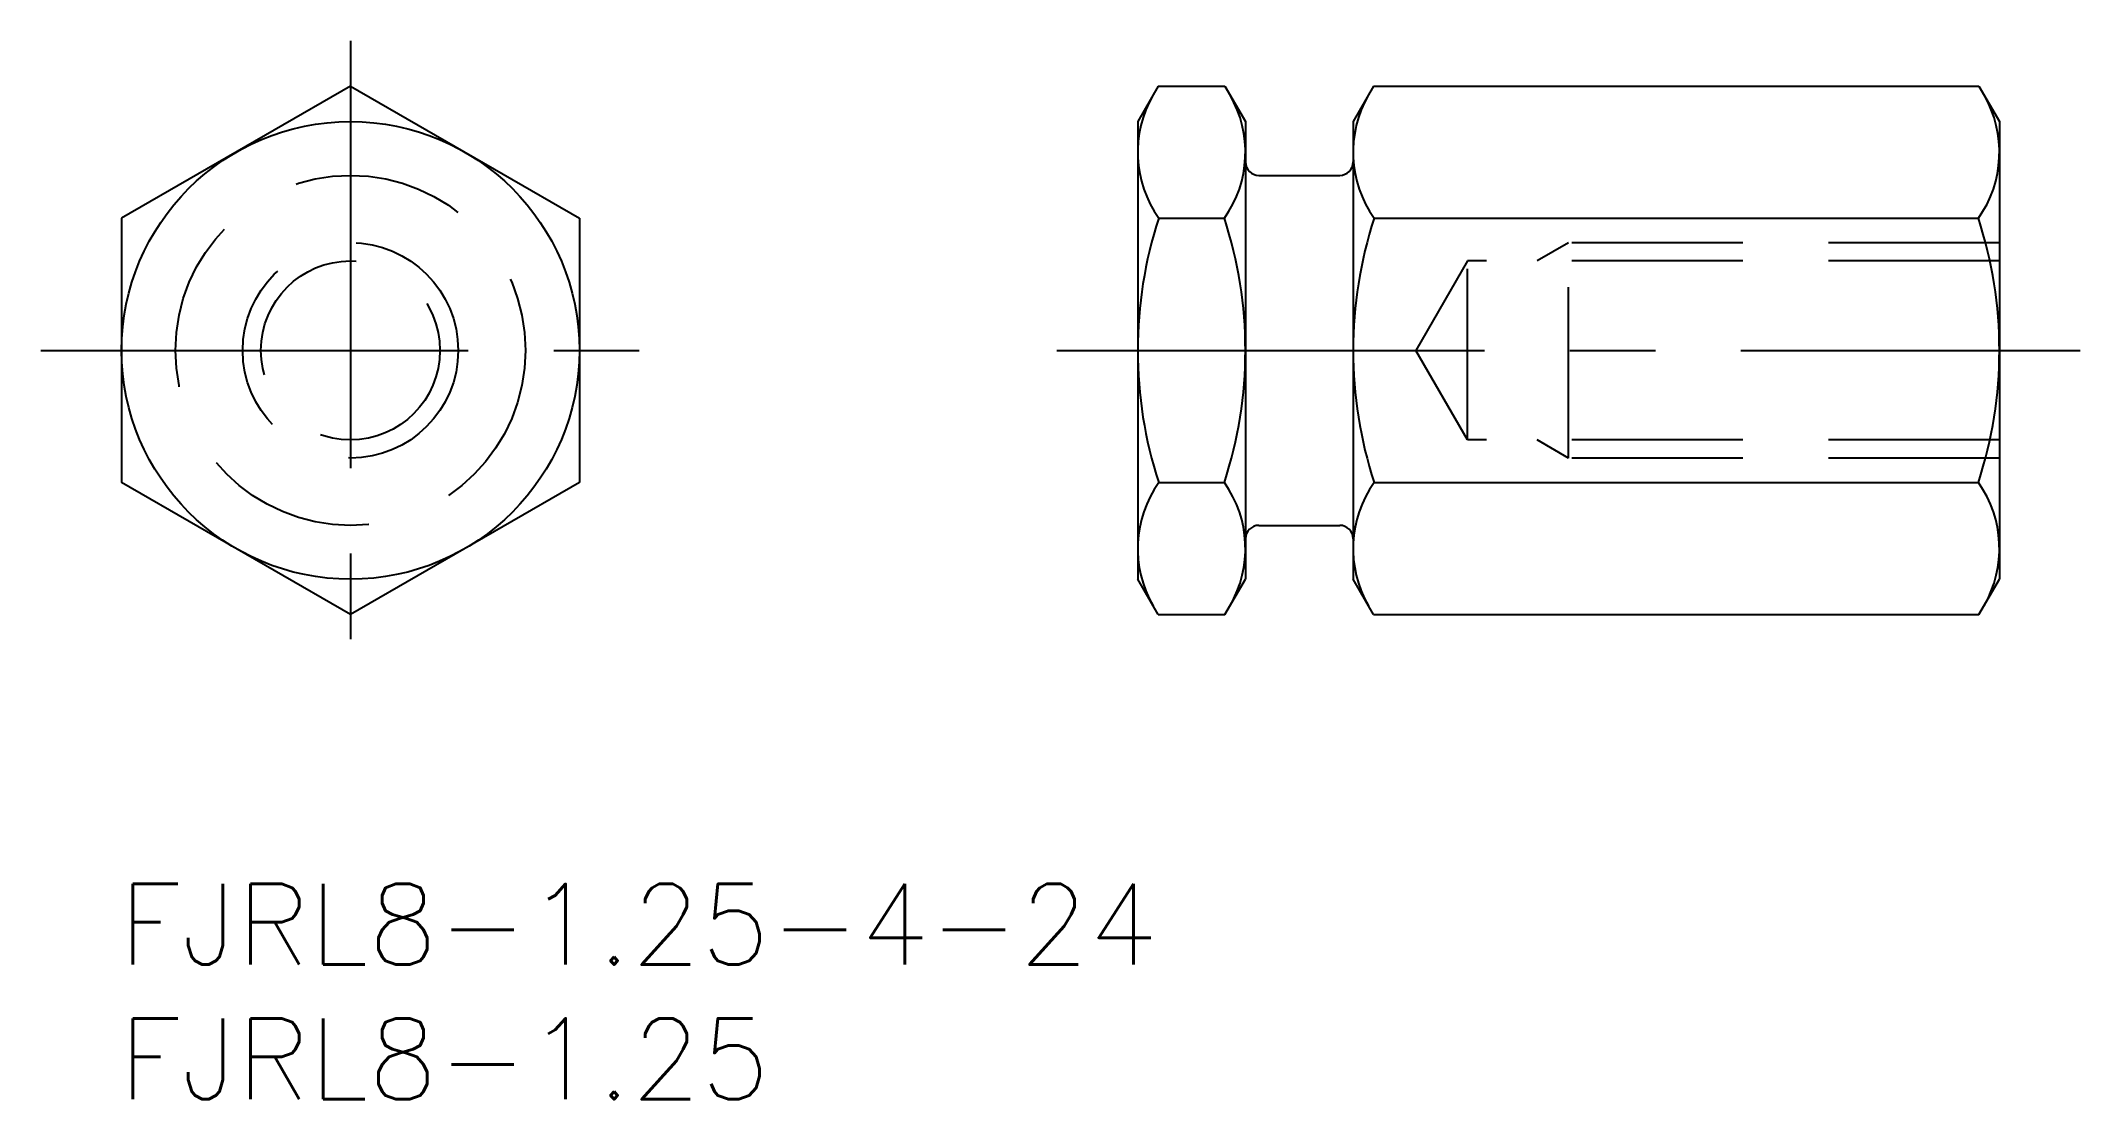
# Model space of a CAD drawing. Extents: x -2.9 to 72.8, y -8 to 31.3.
import ezdxf

# ---------------------------------------------------------------- set-up
doc = ezdxf.new("R2010")
doc.units = 0
doc.header["$LTSCALE"] = 0.5
doc.linetypes.add('CENTER', pattern=[50.8, 31.75, -6.35, 6.35, -6.35])
doc.linetypes.add('DASHED', pattern=[19.05, 12.7, -6.35])
for name, color, linetype in [('MSM_CENTER', 1, 'CENTER'), ('MSM_CONTINUOUS', 7, 'CONTINUOUS'), ('MSM_DASHED', 4, 'DASHED'), ('MSM_PART_NUMBER', 7, 'CONTINUOUS')]:
    doc.layers.add(name, color=color, linetype=linetype)
doc.styles.get("Standard").update_dxf_attribs({"font": 'txt.shx', "height": 3, "bigfont": 'bigfont.shx'})

# ---------------------------------------------------------------- blocks, each defined once
blk = doc.blocks.new('*U15')
at = {"layer": 'MSM_PART_NUMBER'}
blk.add_text('FJRL8-1.25-4-24', height=3, dxfattribs=at).set_placement((0, -3))
blk = doc.blocks.new('*U16')
at = {"layer": 'MSM_PART_NUMBER'}
blk.add_text('FJRL8-1.25', height=3, dxfattribs=at).set_placement((0, -8))

msp = doc.modelspace()

# ---------------------------------------------------------------- linework, layer by layer
at = {"layer": 'MSM_CENTER'}
for p, q in [((8.597, 31.315), (8.597, 8.315)), ((-2.903, 19.815), (20.097, 19.815)), ((34.831, 19.815), (72.831, 19.815))]:
    msp.add_line(p, q, dxfattribs=at)
at = {"layer": 'MSM_CONTINUOUS'}
for p, q in [((8.597, 29.63), (0.097, 24.722)), ((8.597, 29.63), (17.097, 24.722)), ((38.59, 29.63), (37.831, 28.315)), ((38.59, 29.63), (41.071, 29.63)), ((41.071, 29.63), (41.831, 28.315)), ((46.59, 29.63), (45.831, 28.315)), ((46.59, 29.63), (69.071, 29.63)), ((69.071, 29.63), (69.831, 28.315)), ((37.831, 28.315), (37.831, 11.315)), ((41.831, 28.315), (41.831, 11.315)), ((45.831, 28.315), (45.831, 11.315)), ((69.831, 28.315), (69.831, 11.315)), ((4.347, 27.176), (4.347, 27.176)), ((42.331, 26.315), (45.331, 26.315)), ((0.097, 24.722), (0.097, 14.907)), ((17.097, 24.722), (17.097, 14.907)), ((38.61, 24.722), (41.051, 24.722)), ((46.61, 24.722), (69.051, 24.722)), ((8.597, 10), (0.097, 14.907)), ((17.097, 14.907), (8.597, 10)), ((38.61, 14.907), (41.051, 14.907)), ((46.61, 14.907), (69.051, 14.907)), ((42.331, 13.315), (45.331, 13.315)), ((38.59, 10), (37.831, 11.315)), ((41.071, 10), (41.831, 11.315)), ((46.59, 10), (45.831, 11.315)), ((69.071, 10), (69.831, 11.315)), ((38.59, 10), (41.071, 10)), ((46.59, 10), (69.071, 10))]:
    msp.add_line(p, q, dxfattribs=at)
msp.add_circle((8.597, 19.815), 8.5, dxfattribs=at)
for centre, radius, start, end in [((42.081, 27.176), 4.25, 150, 215.26439), ((37.581, 27.176), 4.25, 324.73561, 30), ((50.081, 27.176), 4.25, 150, 215.26439), ((65.581, 27.176), 4.25, 324.73561, 30), ((42.331, 26.815), 0.5, 180, 270), ((45.331, 26.815), 0.5, 270, 0), ((53.661, 19.815), 15.83, 161.94029, 198.05971), ((26, 19.815), 15.83, 341.94029, 18.05971), ((61.661, 19.815), 15.83, 161.94029, 198.05971), ((54, 19.815), 15.83, 341.94029, 18.05971), ((42.081, 12.454), 4.25, 144.73562, 210), ((37.581, 12.454), 4.25, 330, 35.26439), ((50.081, 12.454), 4.25, 144.73562, 210), ((65.581, 12.454), 4.25, 330, 35.26439), ((42.331, 12.815), 0.5, 90, 180), ((45.331, 12.815), 0.5, 0, 90)]:
    msp.add_arc(centre, radius, start, end, dxfattribs=at)
at = {"layer": 'MSM_DASHED'}
for p, q in [((53.831, 23.815), (52.659, 23.138)), ((53.831, 15.815), (53.831, 23.815)), ((69.831, 23.815), (53.831, 23.815)), ((50.081, 23.138), (48.162, 19.815)), ((50.081, 16.491), (50.081, 23.138)), ((69.831, 23.138), (50.081, 23.138)), ((50.081, 16.491), (48.162, 19.815)), ((69.831, 16.491), (50.081, 16.491)), ((53.831, 15.815), (52.659, 16.491)), ((69.831, 15.815), (53.831, 15.815))]:
    msp.add_line(p, q, dxfattribs=at)
for radius in [6.5, 4, 3.324]:
    msp.add_circle((8.597, 19.815), radius, dxfattribs=at)

# ---------------------------------------------------------------- block references
at = {"layer": 'MSM_CONTINUOUS'}
for name in ['*U15', '*U16']:
    msp.add_blockref(name, (0, 0), dxfattribs=at)

doc.saveas('drawing.dxf')
